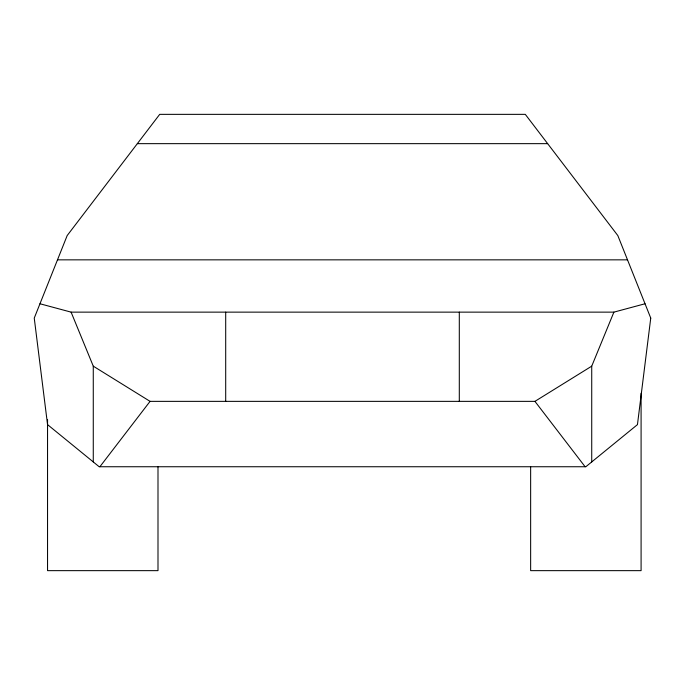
<?xml version="1.0" encoding="UTF-8"?>
<svg xmlns="http://www.w3.org/2000/svg" width="685" height="685" viewBox="0 0 685 685"><rect width="100%" height="100%" fill="white"/><g stroke="black" fill="none" stroke-linecap="round" stroke-linejoin="round"><path stroke-width="1.03" d="M591.729 461.93L591.729 366.158L613.897 312.137L645.039 303.763M99.89 466.742L150.066 401.359L534.934 401.359L591.729 366.158M137.334 143.653L547.666 143.653M57.48 259.846L627.52 259.846M39.961 303.763L71.103 312.137L613.897 312.137M71.103 312.137L93.271 366.158L150.066 401.359M534.934 401.359L585.11 466.742M641.091 393.276L641.091 570.648L530.644 570.648L530.644 466.742M459.301 312.137L459.301 401.359M225.699 312.137L225.699 401.359M157.995 466.742L157.995 570.648L47.548 570.648L47.548 419.605M93.271 366.158L93.271 461.93M650.75 318.088L637.452 424.623L585.829 466.742L99.171 466.742L47.548 424.623L34.25 318.088L67.173 235.571L159.708 114.352L525.292 114.352L617.827 235.571L650.75 318.088"/></g></svg>
